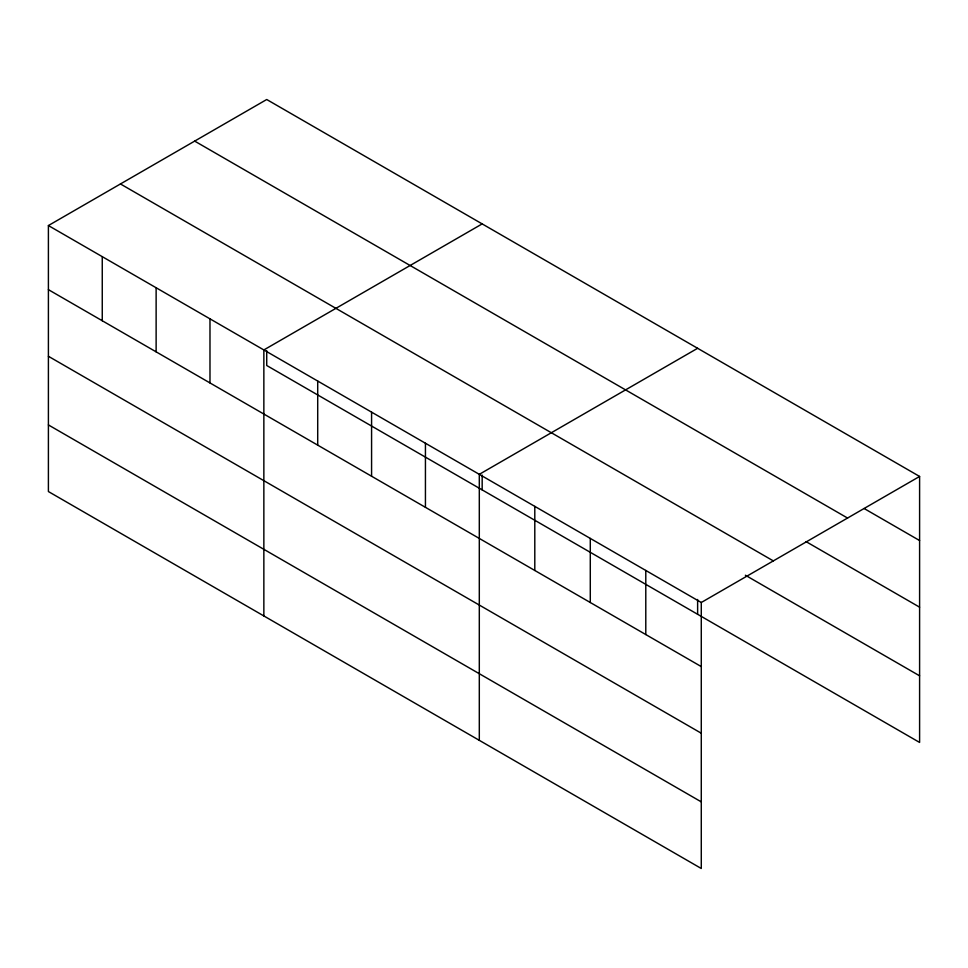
<?xml version="1.0" encoding="UTF-8"?>
<svg xmlns="http://www.w3.org/2000/svg" width="968" height="968" viewBox="0 0 968 968"><rect width="100%" height="100%" fill="white"/><g stroke="black" fill="none" stroke-linecap="round" stroke-linejoin="round"><path stroke-width="1.45" d="M48.4 225.556L701.28 602.495L701.28 868.49L48.4 491.55L48.4 225.556L266.72 99.51L919.6 476.45L919.6 742.444L266.72 365.505L266.72 350.694M482.173 223.898L263.853 349.944L263.853 615.938M697.625 348.286L479.305 474.332L479.305 740.326M701.28 602.495L919.6 476.45M864.109 508.502L919.6 540.543M194.677 141.11L847.557 518.049M806.029 541.608L919.6 607.178M120.443 183.956L773.323 560.895M745.372 575.222L919.6 675.821M48.4 289.65L701.28 666.589M48.4 356.284L701.28 733.212M48.4 424.928L701.28 801.867M697.625 599.482L697.625 614.281M645.789 570.454L645.789 634.548M590.286 538.414L590.286 602.507M534.796 506.373L534.796 570.467M482.173 475.094L482.173 489.893M425.436 443.235L425.436 507.341M371.579 412.138L371.579 476.232M317.71 381.041L317.71 445.135M209.983 318.847L209.983 382.941M156.126 287.75L156.126 351.844M102.257 256.653L102.257 320.747"/></g></svg>
